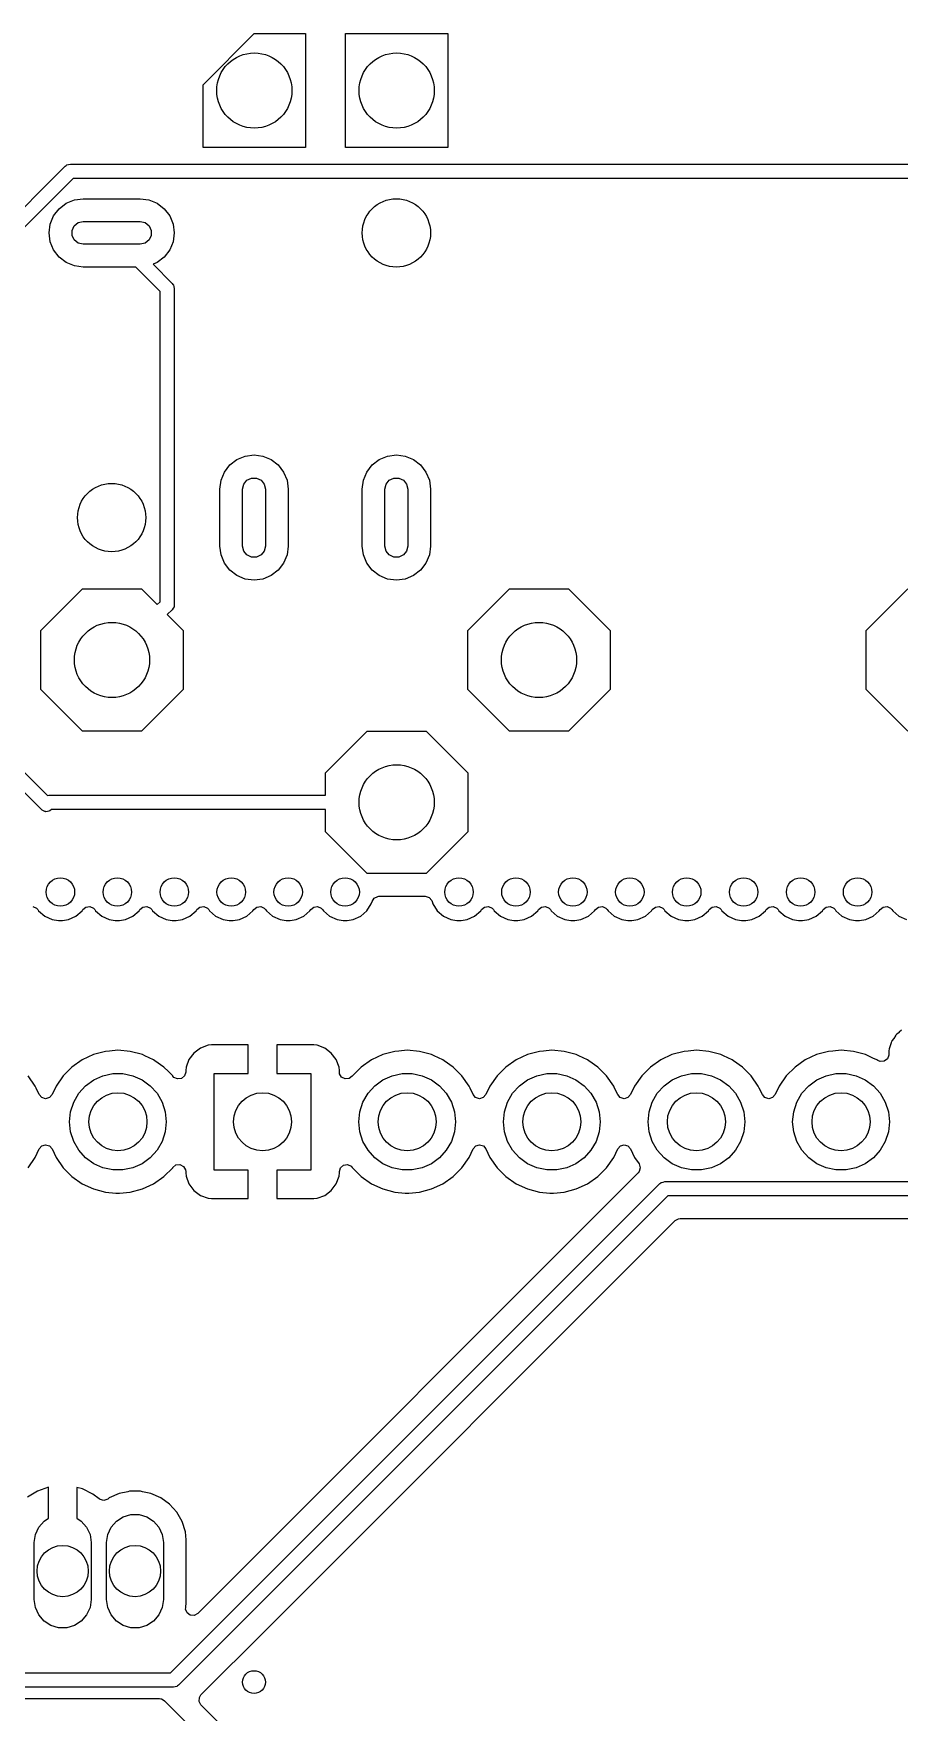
# Model space of a CAD drawing. Extents: x 0.79 to 7.48, y -4.92 to -0.79.
# Drawn here: x 3.647 to 4.245, y -1.988 to -0.827 of the extents above; entities that cross this region are included whole.
import ezdxf

# ---------------------------------------------------------------- set-up
doc = ezdxf.new("R2010")
doc.units = 0
doc.header["$MEASUREMENT"] = 0
doc.layers.add('BLACK', color=7, linetype='CONTINUOUS')

msp = doc.modelspace()

# ---------------------------------------------------------------- linework, layer by layer
at = {"layer": 'BLACK', "linetype": 'CONTINUOUS'}
for p, q in [((3.764, -0.862205), (3.79943, -0.826772)), ((3.79943, -0.826772), (3.83486, -0.826772)), ((3.83486, -0.826772), (3.83486, -0.905512)), ((3.86242, -0.905512), (3.86242, -0.826772)), ((3.86242, -0.826772), (3.93329, -0.826772)), ((3.93329, -0.826772), (3.93329, -0.905512)), ((3.764, -0.905512), (3.764, -0.862205)), ((3.83486, -0.905512), (3.764, -0.905512)), ((3.93329, -0.905512), (3.86242, -0.905512)), ((3.54725, -1.03996), (3.66875, -0.918457)), ((3.67427, -0.926858), (3.55277, -1.04836)), ((3.66875, -0.918457), (3.66945, -0.917931)), ((3.66945, -0.917931), (3.66957, -0.917797)), ((3.66957, -0.917797), (3.66967, -0.917767)), ((3.66967, -0.917767), (3.66987, -0.917618)), ((3.66987, -0.917618), (3.67106, -0.917359)), ((3.67106, -0.917359), (3.67223, -0.917016)), ((3.67223, -0.917016), (4.5243, -0.917016)), ((4.52226, -0.926858), (3.67427, -0.926858)), ((3.66065, -0.952756), (3.6644, -0.947864)), ((3.6644, -0.947864), (3.66929, -0.94411)), ((3.66929, -0.94411), (3.67499, -0.94175)), ((3.67499, -0.94175), (3.6811, -0.940945)), ((3.6811, -0.940945), (3.72047, -0.940945)), ((3.72047, -0.940945), (3.72659, -0.94175)), ((3.72659, -0.94175), (3.73228, -0.94411)), ((3.73228, -0.94411), (3.73718, -0.947864)), ((3.73718, -0.947864), (3.74093, -0.952756)), ((3.65748, -0.964567), (3.65829, -0.958453)), ((3.65829, -0.958453), (3.66065, -0.952756)), ((3.67343, -0.962815), (3.67495, -0.959658)), ((3.67343, -0.966319), (3.67343, -0.962815)), ((3.67495, -0.959658), (3.67769, -0.957473)), ((3.67769, -0.957473), (3.6811, -0.956693)), ((3.6811, -0.956693), (3.72047, -0.956693)), ((3.72047, -0.956693), (3.72389, -0.957473)), ((3.72389, -0.957473), (3.72663, -0.959658)), ((3.72663, -0.959658), (3.72815, -0.962815)), ((3.72815, -0.962815), (3.72815, -0.966319)), ((3.74093, -0.952756), (3.74329, -0.958453)), ((3.74329, -0.958453), (3.74409, -0.964567)), ((3.65829, -0.970681), (3.65748, -0.964567)), ((3.66065, -0.976378), (3.65829, -0.970681)), ((3.67495, -0.969476), (3.67343, -0.966319)), ((3.67769, -0.971661), (3.67495, -0.969476)), ((3.6811, -0.972441), (3.67769, -0.971661)), ((3.72047, -0.972441), (3.6811, -0.972441)), ((3.72389, -0.971661), (3.72047, -0.972441)), ((3.72663, -0.969476), (3.72389, -0.971661)), ((3.72815, -0.966319), (3.72663, -0.969476)), ((3.74329, -0.970681), (3.74093, -0.976378)), ((3.74409, -0.964567), (3.74329, -0.970681)), ((3.6644, -0.98127), (3.66065, -0.976378)), ((3.66929, -0.985024), (3.6644, -0.98127)), ((3.67499, -0.987384), (3.66929, -0.985024)), ((3.73228, -0.985024), (3.7294, -0.986219)), ((3.7294, -0.986219), (3.74265, -0.999473)), ((3.73718, -0.98127), (3.73228, -0.985024)), ((3.74093, -0.976378), (3.73718, -0.98127)), ((3.6811, -0.988189), (3.67499, -0.987384)), ((3.71745, -0.988189), (3.6811, -0.988189)), ((3.73425, -1.00499), (3.71745, -0.988189)), ((3.73425, -1.21963), (3.73425, -1.00499)), ((3.74265, -0.999473), (3.74318, -1.00018)), ((3.74318, -1.00018), (3.74331, -1.00029)), ((3.74331, -1.00029), (3.74334, -1.0004)), ((3.74334, -1.0004), (3.74349, -1.00059)), ((3.74349, -1.00059), (3.74375, -1.00178)), ((3.74375, -1.00178), (3.74409, -1.00295)), ((3.74409, -1.00295), (3.74409, -1.22167)), ((3.77876, -1.12992), (3.78251, -1.12503)), ((3.78251, -1.12503), (3.7874, -1.12128)), ((3.7874, -1.12128), (3.7931, -1.11892)), ((3.7931, -1.11892), (3.79921, -1.11811)), ((3.79921, -1.11811), (3.80533, -1.11892)), ((3.80533, -1.11892), (3.81102, -1.12128)), ((3.81102, -1.12128), (3.81592, -1.12503)), ((3.81592, -1.12503), (3.81967, -1.12992)), ((3.87718, -1.12992), (3.88093, -1.12503)), ((3.88093, -1.12503), (3.88583, -1.12128)), ((3.88583, -1.12128), (3.89152, -1.11892)), ((3.89152, -1.11892), (3.89764, -1.11811)), ((3.89764, -1.11811), (3.90375, -1.11892)), ((3.90375, -1.11892), (3.90945, -1.12128)), ((3.90945, -1.12128), (3.91434, -1.12503)), ((3.91434, -1.12503), (3.9181, -1.12992)), ((3.77559, -1.14173), (3.7764, -1.13562)), ((3.7764, -1.13562), (3.77876, -1.12992)), ((3.79212, -1.13832), (3.7943, -1.13558)), ((3.7943, -1.13558), (3.79746, -1.13406)), ((3.79746, -1.13406), (3.80096, -1.13406)), ((3.80096, -1.13406), (3.80412, -1.13558)), ((3.80412, -1.13558), (3.80631, -1.13832)), ((3.81967, -1.12992), (3.82203, -1.13562)), ((3.82203, -1.13562), (3.82283, -1.14173)), ((3.87402, -1.14173), (3.87482, -1.13562)), ((3.87482, -1.13562), (3.87718, -1.12992)), ((3.89054, -1.13832), (3.89273, -1.13558)), ((3.89273, -1.13558), (3.89589, -1.13406)), ((3.89589, -1.13406), (3.89939, -1.13406)), ((3.89939, -1.13406), (3.90255, -1.13558)), ((3.90255, -1.13558), (3.90473, -1.13832)), ((3.9181, -1.12992), (3.92045, -1.13562)), ((3.92045, -1.13562), (3.92126, -1.14173)), ((3.77559, -1.1811), (3.77559, -1.14173)), ((3.79134, -1.14173), (3.79212, -1.13832)), ((3.79134, -1.1811), (3.79134, -1.14173)), ((3.80631, -1.13832), (3.80709, -1.14173)), ((3.80709, -1.14173), (3.80709, -1.1811)), ((3.82283, -1.14173), (3.82283, -1.1811)), ((3.87402, -1.1811), (3.87402, -1.14173)), ((3.88976, -1.14173), (3.89054, -1.13832)), ((3.88976, -1.1811), (3.88976, -1.14173)), ((3.90473, -1.13832), (3.90551, -1.14173)), ((3.90551, -1.14173), (3.90551, -1.1811)), ((3.92126, -1.14173), (3.92126, -1.1811)), ((3.7764, -1.18722), (3.77559, -1.1811)), ((3.79212, -1.18452), (3.79134, -1.1811)), ((3.80709, -1.1811), (3.80631, -1.18452)), ((3.82283, -1.1811), (3.82203, -1.18722)), ((3.87482, -1.18722), (3.87402, -1.1811)), ((3.89054, -1.18452), (3.88976, -1.1811)), ((3.90551, -1.1811), (3.90473, -1.18452)), ((3.92126, -1.1811), (3.92045, -1.18722)), ((3.77876, -1.19291), (3.7764, -1.18722)), ((3.78251, -1.19781), (3.77876, -1.19291)), ((3.7943, -1.18726), (3.79212, -1.18452)), ((3.79746, -1.18878), (3.7943, -1.18726)), ((3.80096, -1.18878), (3.79746, -1.18878)), ((3.80412, -1.18726), (3.80096, -1.18878)), ((3.80631, -1.18452), (3.80412, -1.18726)), ((3.81967, -1.19291), (3.81592, -1.19781)), ((3.82203, -1.18722), (3.81967, -1.19291)), ((3.87718, -1.19291), (3.87482, -1.18722)), ((3.88093, -1.19781), (3.87718, -1.19291)), ((3.89273, -1.18726), (3.89054, -1.18452)), ((3.89589, -1.18878), (3.89273, -1.18726)), ((3.89939, -1.18878), (3.89589, -1.18878)), ((3.90255, -1.18726), (3.89939, -1.18878)), ((3.90473, -1.18452), (3.90255, -1.18726)), ((3.9181, -1.19291), (3.91434, -1.19781)), ((3.92045, -1.18722), (3.9181, -1.19291)), ((3.7874, -1.20156), (3.78251, -1.19781)), ((3.7931, -1.20392), (3.7874, -1.20156)), ((3.79921, -1.20472), (3.7931, -1.20392)), ((3.80533, -1.20392), (3.79921, -1.20472)), ((3.81102, -1.20156), (3.80533, -1.20392)), ((3.81592, -1.19781), (3.81102, -1.20156)), ((3.88583, -1.20156), (3.88093, -1.19781)), ((3.89152, -1.20392), (3.88583, -1.20156)), ((3.89764, -1.20472), (3.89152, -1.20392)), ((3.90375, -1.20392), (3.89764, -1.20472)), ((3.90945, -1.20156), (3.90375, -1.20392)), ((3.91434, -1.19781), (3.90945, -1.20156)), ((3.65179, -1.23946), (3.68062, -1.21063)), ((3.68062, -1.21063), (3.72139, -1.21063)), ((3.72139, -1.21063), (3.73232, -1.22156)), ((3.94707, -1.23946), (3.97589, -1.21063)), ((3.97589, -1.21063), (4.01666, -1.21063)), ((4.01666, -1.21063), (4.04549, -1.23946)), ((4.22244, -1.23946), (4.25127, -1.21063)), ((3.73232, -1.22156), (3.73425, -1.21963)), ((3.74265, -1.22515), (3.73928, -1.22852)), ((3.73928, -1.22852), (3.75022, -1.23946)), ((3.74324, -1.22408), (3.74265, -1.22515)), ((3.7439, -1.22306), (3.74324, -1.22408)), ((3.74393, -1.22281), (3.7439, -1.22306)), ((3.74398, -1.22272), (3.74393, -1.22281)), ((3.74409, -1.22167), (3.74397, -1.22254)), ((3.74397, -1.22254), (3.74398, -1.22272)), ((3.65179, -1.28023), (3.65179, -1.23946)), ((3.75022, -1.23946), (3.75022, -1.28023)), ((3.94707, -1.28023), (3.94707, -1.23946)), ((4.04549, -1.23946), (4.04549, -1.28023)), ((4.22244, -1.28023), (4.22244, -1.23946)), ((3.68062, -1.30906), (3.65179, -1.28023)), ((3.75022, -1.28023), (3.72139, -1.30906)), ((3.97589, -1.30906), (3.94707, -1.28023)), ((4.04549, -1.28023), (4.01666, -1.30906)), ((4.25127, -1.30906), (4.22244, -1.28023)), ((3.65223, -1.36332), (3.59888, -1.30998)), ((3.60728, -1.30446), (3.65642, -1.3536)), ((3.72139, -1.30906), (3.68062, -1.30906)), ((3.84864, -1.33788), (3.87747, -1.30906)), ((3.87747, -1.30906), (3.91824, -1.30906)), ((3.91824, -1.30906), (3.94707, -1.33788)), ((4.01666, -1.30906), (3.97589, -1.30906)), ((3.84864, -1.35335), (3.84864, -1.33788)), ((3.94707, -1.33788), (3.94707, -1.37865)), ((3.65642, -1.3536), (3.65728, -1.35335)), ((3.65728, -1.35335), (3.84864, -1.35335)), ((3.65254, -1.36349), (3.65223, -1.36332)), ((3.65276, -1.36378), (3.65254, -1.36349)), ((3.65374, -1.36415), (3.65276, -1.36378)), ((3.65466, -1.36465), (3.65374, -1.36415)), ((3.65502, -1.36463), (3.65466, -1.36465)), ((3.65536, -1.36475), (3.65502, -1.36463)), ((3.65638, -1.36453), (3.65536, -1.36475)), ((3.65743, -1.36445), (3.65638, -1.36453)), ((3.65772, -1.36424), (3.65743, -1.36445)), ((3.65807, -1.36416), (3.65772, -1.36424)), ((3.65919, -1.36332), (3.65807, -1.36416)), ((3.65932, -1.36319), (3.65919, -1.36332)), ((3.84864, -1.36319), (3.65932, -1.36319)), ((3.84864, -1.37865), (3.84864, -1.36319)), ((3.87747, -1.40748), (3.84864, -1.37865)), ((3.94707, -1.37865), (3.91824, -1.40748)), ((3.91824, -1.40748), (3.87747, -1.40748)), ((3.8805, -1.4279), (3.88084, -1.42675)), ((3.88084, -1.42675), (3.88233, -1.42444)), ((3.88233, -1.42444), (3.88483, -1.4233)), ((3.88483, -1.4233), (3.88552, -1.42325)), ((3.88552, -1.42325), (3.91763, -1.42325)), ((3.91763, -1.42325), (3.92027, -1.42402)), ((3.92027, -1.42402), (3.92207, -1.4261)), ((3.92207, -1.4261), (3.92231, -1.42675)), ((3.92231, -1.42675), (3.92284, -1.42855)), ((3.64636, -1.43029), (3.64887, -1.43143)), ((3.64887, -1.43143), (3.64978, -1.43248)), ((3.64978, -1.43248), (3.65031, -1.43331)), ((3.65031, -1.43331), (3.65459, -1.43702)), ((3.65459, -1.43702), (3.65975, -1.43938)), ((3.67096, -1.43938), (3.67612, -1.43702)), ((3.67612, -1.43702), (3.6804, -1.43331)), ((3.6804, -1.43331), (3.68093, -1.43248)), ((3.68093, -1.43248), (3.68301, -1.43068)), ((3.68301, -1.43068), (3.68573, -1.43029)), ((3.68573, -1.43029), (3.68824, -1.43143)), ((3.68824, -1.43143), (3.68915, -1.43248)), ((3.68915, -1.43248), (3.68968, -1.43331)), ((3.68968, -1.43331), (3.69396, -1.43702)), ((3.69396, -1.43702), (3.69912, -1.43938)), ((3.71033, -1.43938), (3.71549, -1.43702)), ((3.71549, -1.43702), (3.71977, -1.43331)), ((3.71977, -1.43331), (3.7203, -1.43248)), ((3.7203, -1.43248), (3.72238, -1.43068)), ((3.72238, -1.43068), (3.7251, -1.43029)), ((3.7251, -1.43029), (3.72761, -1.43143)), ((3.72761, -1.43143), (3.72852, -1.43248)), ((3.72852, -1.43248), (3.72905, -1.43331)), ((3.72905, -1.43331), (3.73333, -1.43702)), ((3.73333, -1.43702), (3.73849, -1.43938)), ((3.7497, -1.43938), (3.75486, -1.43702)), ((3.75486, -1.43702), (3.75914, -1.43331)), ((3.75914, -1.43331), (3.75967, -1.43248)), ((3.75967, -1.43248), (3.76175, -1.43068)), ((3.76175, -1.43068), (3.76447, -1.43029)), ((3.76447, -1.43029), (3.76698, -1.43143)), ((3.76698, -1.43143), (3.76789, -1.43248)), ((3.76789, -1.43248), (3.76842, -1.43331)), ((3.76842, -1.43331), (3.7727, -1.43702)), ((3.7727, -1.43702), (3.77786, -1.43938)), ((3.78907, -1.43938), (3.79423, -1.43702)), ((3.79423, -1.43702), (3.79851, -1.43331)), ((3.79851, -1.43331), (3.79904, -1.43248)), ((3.79904, -1.43248), (3.80112, -1.43068)), ((3.80112, -1.43068), (3.80384, -1.43029)), ((3.80384, -1.43029), (3.80635, -1.43143)), ((3.80635, -1.43143), (3.80726, -1.43248)), ((3.80726, -1.43248), (3.80779, -1.43331)), ((3.80779, -1.43331), (3.81207, -1.43702)), ((3.81207, -1.43702), (3.81723, -1.43938)), ((3.82844, -1.43938), (3.8336, -1.43702)), ((3.8336, -1.43702), (3.83788, -1.43331)), ((3.83788, -1.43331), (3.83841, -1.43248)), ((3.83841, -1.43248), (3.84049, -1.43068)), ((3.84049, -1.43068), (3.84321, -1.43029)), ((3.84321, -1.43029), (3.84572, -1.43143)), ((3.84572, -1.43143), (3.84663, -1.43248)), ((3.84663, -1.43248), (3.84716, -1.43331)), ((3.84716, -1.43331), (3.85144, -1.43702)), ((3.85144, -1.43702), (3.8566, -1.43938)), ((3.86781, -1.43938), (3.87297, -1.43702)), ((3.87297, -1.43702), (3.87725, -1.43331)), ((3.87725, -1.43331), (3.88031, -1.42855)), ((3.88031, -1.42855), (3.8805, -1.4279)), ((3.92284, -1.42855), (3.92284, -1.42855)), ((3.92284, -1.42855), (3.9259, -1.43331)), ((3.9259, -1.43331), (3.93018, -1.43702)), ((3.93018, -1.43702), (3.93534, -1.43938)), ((3.94655, -1.43938), (3.95171, -1.43702)), ((3.95171, -1.43702), (3.95599, -1.43331)), ((3.95599, -1.43331), (3.95652, -1.43248)), ((3.95652, -1.43248), (3.9586, -1.43068)), ((3.9586, -1.43068), (3.96132, -1.43029)), ((3.96132, -1.43029), (3.96383, -1.43143)), ((3.96383, -1.43143), (3.96474, -1.43248)), ((3.96474, -1.43248), (3.96527, -1.43331)), ((3.96527, -1.43331), (3.96955, -1.43702)), ((3.96955, -1.43702), (3.97471, -1.43938)), ((3.98592, -1.43938), (3.99108, -1.43702)), ((3.99108, -1.43702), (3.99536, -1.43331)), ((3.99536, -1.43331), (3.99589, -1.43248)), ((3.99589, -1.43248), (3.99797, -1.43068)), ((3.99797, -1.43068), (4.00069, -1.43029)), ((4.00069, -1.43029), (4.0032, -1.43143)), ((4.0032, -1.43143), (4.00411, -1.43248)), ((4.00411, -1.43248), (4.00464, -1.43331)), ((4.00464, -1.43331), (4.00892, -1.43702)), ((4.00892, -1.43702), (4.01408, -1.43938)), ((4.02529, -1.43938), (4.03045, -1.43702)), ((4.03045, -1.43702), (4.03473, -1.43331)), ((4.03473, -1.43331), (4.03526, -1.43248)), ((4.03526, -1.43248), (4.03734, -1.43068)), ((4.03734, -1.43068), (4.04006, -1.43029)), ((4.04006, -1.43029), (4.04257, -1.43143)), ((4.04257, -1.43143), (4.04348, -1.43248)), ((4.04348, -1.43248), (4.04401, -1.43331)), ((4.04401, -1.43331), (4.04829, -1.43702)), ((4.04829, -1.43702), (4.05345, -1.43938)), ((4.06466, -1.43938), (4.06982, -1.43702)), ((4.06982, -1.43702), (4.0741, -1.43331)), ((4.0741, -1.43331), (4.07463, -1.43248)), ((4.07463, -1.43248), (4.07671, -1.43068)), ((4.07671, -1.43068), (4.07943, -1.43029)), ((4.07943, -1.43029), (4.08194, -1.43143)), ((4.08194, -1.43143), (4.08285, -1.43248)), ((4.08285, -1.43248), (4.08338, -1.43331)), ((4.08338, -1.43331), (4.08338, -1.43331)), ((4.08338, -1.43331), (4.08338, -1.43331)), ((4.08338, -1.43331), (4.08766, -1.43702)), ((4.08766, -1.43702), (4.09282, -1.43938)), ((4.10403, -1.43938), (4.10919, -1.43702)), ((4.10919, -1.43702), (4.11347, -1.43331)), ((4.11347, -1.43331), (4.114, -1.43248)), ((4.114, -1.43248), (4.11608, -1.43068)), ((4.11608, -1.43068), (4.1188, -1.43029)), ((4.1188, -1.43029), (4.12131, -1.43143)), ((4.12131, -1.43143), (4.12222, -1.43248)), ((4.12222, -1.43248), (4.12275, -1.43331)), ((4.12275, -1.43331), (4.12703, -1.43702)), ((4.12703, -1.43702), (4.13219, -1.43938)), ((4.1434, -1.43938), (4.14856, -1.43702)), ((4.14856, -1.43702), (4.15284, -1.43331)), ((4.15284, -1.43331), (4.15337, -1.43248)), ((4.15337, -1.43248), (4.15545, -1.43068)), ((4.15545, -1.43068), (4.15818, -1.43029)), ((4.15818, -1.43029), (4.16068, -1.43143)), ((4.16068, -1.43143), (4.16159, -1.43248)), ((4.16159, -1.43248), (4.16212, -1.43331)), ((4.16212, -1.43331), (4.1664, -1.43702)), ((4.1664, -1.43702), (4.17156, -1.43938)), ((4.18277, -1.43938), (4.18793, -1.43702)), ((4.18793, -1.43702), (4.19221, -1.43331)), ((4.19221, -1.43331), (4.19274, -1.43248)), ((4.19274, -1.43248), (4.19482, -1.43068)), ((4.19482, -1.43068), (4.19755, -1.43029)), ((4.19755, -1.43029), (4.20005, -1.43143)), ((4.20005, -1.43143), (4.20096, -1.43248)), ((4.20096, -1.43248), (4.20149, -1.43331)), ((4.20149, -1.43331), (4.20577, -1.43702)), ((4.20577, -1.43702), (4.21093, -1.43938)), ((4.22214, -1.43938), (4.2273, -1.43702)), ((4.2273, -1.43702), (4.23158, -1.43331)), ((4.23158, -1.43331), (4.23211, -1.43248)), ((4.23211, -1.43248), (4.23419, -1.43068)), ((4.23419, -1.43068), (4.23692, -1.43029)), ((4.23692, -1.43029), (4.23942, -1.43143)), ((4.23942, -1.43143), (4.24033, -1.43248)), ((4.24033, -1.43248), (4.24086, -1.43331)), ((4.24086, -1.43331), (4.24514, -1.43702)), ((4.24514, -1.43702), (4.2503, -1.43938)), ((3.65975, -1.43938), (3.66394, -1.43998)), ((3.66394, -1.43998), (3.66395, -1.43998)), ((3.66395, -1.43998), (3.66676, -1.43998)), ((3.66676, -1.43998), (3.67096, -1.43938)), ((3.66676, -1.43998), (3.66676, -1.43998)), ((3.69912, -1.43938), (3.70331, -1.43998)), ((3.70331, -1.43998), (3.70332, -1.43998)), ((3.70332, -1.43998), (3.70613, -1.43998)), ((3.70613, -1.43998), (3.71033, -1.43938)), ((3.70613, -1.43998), (3.70613, -1.43998)), ((3.73849, -1.43938), (3.74269, -1.43998)), ((3.74269, -1.43998), (3.74269, -1.43998)), ((3.74269, -1.43998), (3.7455, -1.43998)), ((3.7455, -1.43998), (3.7497, -1.43938)), ((3.7455, -1.43998), (3.7455, -1.43998)), ((3.77786, -1.43938), (3.78206, -1.43998)), ((3.78206, -1.43998), (3.78206, -1.43998)), ((3.78206, -1.43998), (3.78487, -1.43998)), ((3.78487, -1.43998), (3.78907, -1.43938)), ((3.78487, -1.43998), (3.78487, -1.43998)), ((3.81723, -1.43938), (3.82143, -1.43998)), ((3.82143, -1.43998), (3.82143, -1.43998)), ((3.82143, -1.43998), (3.82424, -1.43998)), ((3.82424, -1.43998), (3.82844, -1.43938)), ((3.82424, -1.43998), (3.82424, -1.43998)), ((3.8566, -1.43938), (3.8608, -1.43998)), ((3.8608, -1.43998), (3.8608, -1.43998)), ((3.8608, -1.43998), (3.86361, -1.43998)), ((3.86361, -1.43998), (3.86781, -1.43938)), ((3.86361, -1.43998), (3.86361, -1.43998)), ((3.93534, -1.43938), (3.93954, -1.43998)), ((3.93954, -1.43998), (3.93954, -1.43998)), ((3.93954, -1.43998), (3.94235, -1.43998)), ((3.94235, -1.43998), (3.94655, -1.43938)), ((3.94235, -1.43998), (3.94235, -1.43998)), ((3.97471, -1.43938), (3.97891, -1.43998)), ((3.97891, -1.43998), (3.97891, -1.43998)), ((3.97891, -1.43998), (3.98172, -1.43998)), ((3.98172, -1.43998), (3.98592, -1.43938)), ((3.98172, -1.43998), (3.98172, -1.43998)), ((4.01408, -1.43938), (4.01828, -1.43998)), ((4.01828, -1.43998), (4.01828, -1.43998)), ((4.01828, -1.43998), (4.02109, -1.43998)), ((4.02109, -1.43998), (4.02529, -1.43938)), ((4.02109, -1.43998), (4.02109, -1.43998)), ((4.05345, -1.43938), (4.05765, -1.43998)), ((4.05765, -1.43998), (4.05765, -1.43998)), ((4.05765, -1.43998), (4.06046, -1.43998)), ((4.06046, -1.43998), (4.06466, -1.43938)), ((4.06046, -1.43998), (4.06046, -1.43998)), ((4.09282, -1.43938), (4.09702, -1.43998)), ((4.09702, -1.43998), (4.09702, -1.43998)), ((4.09702, -1.43998), (4.09983, -1.43998)), ((4.09983, -1.43998), (4.10403, -1.43938)), ((4.09983, -1.43998), (4.09983, -1.43998)), ((4.13219, -1.43938), (4.13639, -1.43998)), ((4.13639, -1.43998), (4.13639, -1.43998)), ((4.13639, -1.43998), (4.1392, -1.43998)), ((4.1392, -1.43998), (4.1434, -1.43938)), ((4.1392, -1.43998), (4.1392, -1.43998)), ((4.17156, -1.43938), (4.17576, -1.43998)), ((4.17576, -1.43998), (4.17576, -1.43998)), ((4.17576, -1.43998), (4.17857, -1.43998)), ((4.17857, -1.43998), (4.18277, -1.43938)), ((4.17857, -1.43998), (4.17857, -1.43998)), ((4.21093, -1.43938), (4.21513, -1.43998)), ((4.21513, -1.43998), (4.21513, -1.43998)), ((4.21513, -1.43998), (4.21794, -1.43998)), ((4.21794, -1.43998), (4.22214, -1.43938)), ((4.21794, -1.43998), (4.21794, -1.43998)), ((4.24266, -1.51969), (4.24159, -1.52145)), ((4.24282, -1.51955), (4.24266, -1.51969)), ((4.24347, -1.5188), (4.24282, -1.51955)), ((4.2436, -1.51862), (4.24347, -1.5188)), ((4.24519, -1.51732), (4.2436, -1.51862)), ((4.2436, -1.51862), (4.2436, -1.51862)), ((4.24531, -1.51721), (4.24519, -1.51732)), ((4.24682, -1.51581), (4.24531, -1.51721)), ((3.69654, -1.53046), (3.68822, -1.53269)), ((3.6994, -1.53021), (3.69654, -1.53046)), ((3.69654, -1.53046), (3.69654, -1.53046)), ((3.70512, -1.52971), (3.6994, -1.53021)), ((3.7137, -1.53046), (3.70512, -1.52971)), ((3.70512, -1.52971), (3.70512, -1.52971)), ((3.72202, -1.53269), (3.7137, -1.53046)), ((3.75759, -1.53161), (3.7542, -1.53614)), ((3.76212, -1.52821), (3.75759, -1.53161)), ((3.75759, -1.53161), (3.75759, -1.53161)), ((3.76743, -1.52624), (3.76212, -1.52821)), ((3.76212, -1.52821), (3.76212, -1.52821)), ((3.76977, -1.52598), (3.76743, -1.52624)), ((3.76743, -1.52624), (3.76743, -1.52624)), ((3.79528, -1.52598), (3.76977, -1.52598)), ((3.79528, -1.54567), (3.79528, -1.52598)), ((3.84047, -1.52598), (3.81496, -1.52598)), ((3.81496, -1.52598), (3.81496, -1.54567)), ((3.84281, -1.52624), (3.84047, -1.52598)), ((3.84811, -1.52821), (3.84281, -1.52624)), ((3.84281, -1.52624), (3.84281, -1.52624)), ((3.85265, -1.53161), (3.84811, -1.52821)), ((3.84811, -1.52821), (3.84811, -1.52821)), ((3.85604, -1.53614), (3.85265, -1.53161)), ((3.85265, -1.53161), (3.85265, -1.53161)), ((3.89654, -1.53046), (3.88822, -1.53269)), ((3.8994, -1.53021), (3.89654, -1.53046)), ((3.89654, -1.53046), (3.89654, -1.53046)), ((3.90512, -1.52971), (3.8994, -1.53021)), ((3.9137, -1.53046), (3.90512, -1.52971)), ((3.90512, -1.52971), (3.90512, -1.52971)), ((3.92202, -1.53269), (3.9137, -1.53046)), ((3.99654, -1.53046), (3.98822, -1.53269)), ((3.9994, -1.53021), (3.99654, -1.53046)), ((3.99654, -1.53046), (3.99654, -1.53046)), ((4.00512, -1.52971), (3.9994, -1.53021)), ((4.0137, -1.53046), (4.00512, -1.52971)), ((4.00512, -1.52971), (4.00512, -1.52971)), ((4.02202, -1.53269), (4.0137, -1.53046)), ((4.09654, -1.53046), (4.08822, -1.53269)), ((4.0994, -1.53021), (4.09654, -1.53046)), ((4.09654, -1.53046), (4.09654, -1.53046)), ((4.10512, -1.52971), (4.0994, -1.53021)), ((4.1137, -1.53046), (4.10512, -1.52971)), ((4.10512, -1.52971), (4.10512, -1.52971)), ((4.12202, -1.53269), (4.1137, -1.53046)), ((4.19654, -1.53046), (4.18822, -1.53269)), ((4.1994, -1.53021), (4.19654, -1.53046)), ((4.19654, -1.53046), (4.19654, -1.53046)), ((4.20512, -1.52971), (4.1994, -1.53021)), ((4.2137, -1.53046), (4.20512, -1.52971)), ((4.20512, -1.52971), (4.20512, -1.52971)), ((4.22202, -1.53269), (4.2137, -1.53046)), ((4.23817, -1.53208), (4.23816, -1.53225)), ((4.23823, -1.52982), (4.23817, -1.53003)), ((4.23817, -1.53003), (4.23817, -1.53208)), ((4.2384, -1.52884), (4.23823, -1.52982)), ((4.23841, -1.52863), (4.2384, -1.52884)), ((4.2391, -1.52669), (4.23841, -1.52863)), ((4.23915, -1.52653), (4.2391, -1.52669)), ((4.2397, -1.52455), (4.23915, -1.52653)), ((4.23982, -1.52437), (4.2397, -1.52455)), ((4.2397, -1.52455), (4.2397, -1.52455)), ((4.24024, -1.52347), (4.23982, -1.52437)), ((4.24032, -1.52327), (4.24024, -1.52347)), ((4.2415, -1.52159), (4.24032, -1.52327)), ((4.24032, -1.52327), (4.24032, -1.52327)), ((4.24159, -1.52145), (4.2415, -1.52159)), ((3.67335, -1.54128), (3.66726, -1.54737)), ((3.68041, -1.53633), (3.67335, -1.54128)), ((3.68822, -1.53269), (3.68041, -1.53633)), ((3.68041, -1.53633), (3.68041, -1.53633)), ((3.68822, -1.53269), (3.68822, -1.53269)), ((3.7238, -1.53352), (3.72202, -1.53269)), ((3.72202, -1.53269), (3.72202, -1.53269)), ((3.72202, -1.53269), (3.72202, -1.53269)), ((3.72983, -1.53633), (3.7238, -1.53352)), ((3.73072, -1.53696), (3.72983, -1.53633)), ((3.73688, -1.54128), (3.73072, -1.53696)), ((3.74001, -1.54441), (3.73688, -1.54128)), ((3.75222, -1.54144), (3.75197, -1.54379)), ((3.7542, -1.53614), (3.75222, -1.54144)), ((3.75222, -1.54144), (3.75222, -1.54144)), ((3.7542, -1.53614), (3.7542, -1.53614)), ((3.85802, -1.54144), (3.85604, -1.53614)), ((3.85604, -1.53614), (3.85604, -1.53614)), ((3.85827, -1.54379), (3.85802, -1.54144)), ((3.85802, -1.54144), (3.85802, -1.54144)), ((3.87335, -1.54128), (3.86726, -1.54737)), ((3.88041, -1.53633), (3.87335, -1.54128)), ((3.88822, -1.53269), (3.88041, -1.53633)), ((3.88041, -1.53633), (3.88041, -1.53633)), ((3.88822, -1.53269), (3.88822, -1.53269)), ((3.9238, -1.53352), (3.92202, -1.53269)), ((3.92202, -1.53269), (3.92202, -1.53269)), ((3.92202, -1.53269), (3.92202, -1.53269)), ((3.92983, -1.53633), (3.9238, -1.53352)), ((3.93072, -1.53696), (3.92983, -1.53633)), ((3.93688, -1.54128), (3.93072, -1.53696)), ((3.94001, -1.54441), (3.93688, -1.54128)), ((3.97335, -1.54128), (3.96726, -1.54737)), ((3.98041, -1.53633), (3.97335, -1.54128)), ((3.98822, -1.53269), (3.98041, -1.53633)), ((3.98041, -1.53633), (3.98041, -1.53633)), ((3.98822, -1.53269), (3.98822, -1.53269)), ((4.0238, -1.53352), (4.02202, -1.53269)), ((4.02202, -1.53269), (4.02202, -1.53269)), ((4.02202, -1.53269), (4.02202, -1.53269)), ((4.02983, -1.53633), (4.0238, -1.53352)), ((4.03072, -1.53696), (4.02983, -1.53633)), ((4.03688, -1.54128), (4.03072, -1.53696)), ((4.04001, -1.54441), (4.03688, -1.54128)), ((4.07335, -1.54128), (4.06726, -1.54737)), ((4.08041, -1.53633), (4.07335, -1.54128)), ((4.08822, -1.53269), (4.08041, -1.53633)), ((4.08041, -1.53633), (4.08041, -1.53633)), ((4.08822, -1.53269), (4.08822, -1.53269)), ((4.1238, -1.53352), (4.12202, -1.53269)), ((4.12202, -1.53269), (4.12202, -1.53269)), ((4.12202, -1.53269), (4.12202, -1.53269)), ((4.12983, -1.53633), (4.1238, -1.53352)), ((4.13072, -1.53696), (4.12983, -1.53633)), ((4.13688, -1.54128), (4.13072, -1.53696)), ((4.14001, -1.54441), (4.13688, -1.54128)), ((4.17335, -1.54128), (4.16726, -1.54737)), ((4.18041, -1.53633), (4.17335, -1.54128)), ((4.18822, -1.53269), (4.18041, -1.53633)), ((4.18041, -1.53633), (4.18041, -1.53633)), ((4.18822, -1.53269), (4.18822, -1.53269)), ((4.22707, -1.53505), (4.22202, -1.53269)), ((4.22202, -1.53269), (4.22202, -1.53269)), ((4.22202, -1.53269), (4.22202, -1.53269)), ((4.22983, -1.53633), (4.22707, -1.53505)), ((4.23044, -1.53676), (4.22983, -1.53633)), ((4.22983, -1.53633), (4.22983, -1.53633)), ((4.23221, -1.53753), (4.23044, -1.53676)), ((4.23496, -1.53733), (4.23221, -1.53753)), ((4.23715, -1.53567), (4.23496, -1.53733)), ((4.23811, -1.53309), (4.23715, -1.53567)), ((4.23816, -1.53225), (4.23811, -1.53309)), ((3.64792, -1.55442), (3.64298, -1.54737)), ((3.64858, -1.55584), (3.64792, -1.55442)), ((3.64792, -1.55442), (3.64792, -1.55442)), ((3.64792, -1.55442), (3.64792, -1.55442)), ((3.66232, -1.55442), (3.65954, -1.56038)), ((3.66726, -1.54737), (3.66232, -1.55442)), ((3.66232, -1.55442), (3.66232, -1.55442)), ((3.67804, -1.55946), (3.68273, -1.55426)), ((3.68273, -1.55426), (3.68839, -1.55015)), ((3.68839, -1.55015), (3.69478, -1.54731)), ((3.69478, -1.54731), (3.70162, -1.54585)), ((3.70162, -1.54585), (3.70862, -1.54585)), ((3.70862, -1.54585), (3.71546, -1.54731)), ((3.71546, -1.54731), (3.72185, -1.55015)), ((3.72185, -1.55015), (3.72751, -1.55426)), ((3.72751, -1.55426), (3.73219, -1.55946)), ((3.74298, -1.54737), (3.74001, -1.54441)), ((3.74309, -1.54753), (3.74298, -1.54737)), ((3.74389, -1.54842), (3.74309, -1.54753)), ((3.74639, -1.54956), (3.74389, -1.54842)), ((3.74911, -1.54917), (3.74639, -1.54956)), ((3.75119, -1.54737), (3.74911, -1.54917)), ((3.75197, -1.54473), (3.75119, -1.54737)), ((3.75197, -1.54379), (3.75197, -1.54473)), ((3.77165, -1.6126), (3.77165, -1.54567)), ((3.77165, -1.54567), (3.79528, -1.54567)), ((3.81496, -1.54567), (3.83858, -1.54567)), ((3.83858, -1.54567), (3.83858, -1.6126)), ((3.85827, -1.54473), (3.85827, -1.54379)), ((3.85827, -1.54379), (3.85827, -1.54379)), ((3.85841, -1.54591), (3.85827, -1.54473)), ((3.85981, -1.54829), (3.85841, -1.54591)), ((3.86226, -1.54953), (3.85981, -1.54829)), ((3.865, -1.54924), (3.86226, -1.54953)), ((3.86715, -1.54753), (3.865, -1.54924)), ((3.86726, -1.54737), (3.86715, -1.54753)), ((3.87804, -1.55946), (3.88273, -1.55426)), ((3.88273, -1.55426), (3.88839, -1.55015)), ((3.88839, -1.55015), (3.89478, -1.54731)), ((3.89478, -1.54731), (3.90162, -1.54585)), ((3.90162, -1.54585), (3.90862, -1.54585)), ((3.90862, -1.54585), (3.91546, -1.54731)), ((3.91546, -1.54731), (3.92185, -1.55015)), ((3.92185, -1.55015), (3.92751, -1.55426)), ((3.92751, -1.55426), (3.93219, -1.55946)), ((3.94298, -1.54737), (3.94001, -1.54441)), ((3.94792, -1.55442), (3.94298, -1.54737)), ((3.94858, -1.55584), (3.94792, -1.55442)), ((3.94792, -1.55442), (3.94792, -1.55442)), ((3.94792, -1.55442), (3.94792, -1.55442)), ((3.96232, -1.55442), (3.95954, -1.56038)), ((3.96726, -1.54737), (3.96232, -1.55442)), ((3.96232, -1.55442), (3.96232, -1.55442)), ((3.97804, -1.55946), (3.98273, -1.55426)), ((3.98273, -1.55426), (3.98839, -1.55015)), ((3.98839, -1.55015), (3.99478, -1.54731)), ((3.99478, -1.54731), (4.00162, -1.54585)), ((4.00162, -1.54585), (4.00862, -1.54585)), ((4.00862, -1.54585), (4.01546, -1.54731)), ((4.01546, -1.54731), (4.02185, -1.55015)), ((4.02185, -1.55015), (4.02751, -1.55426)), ((4.02751, -1.55426), (4.03219, -1.55946)), ((4.04298, -1.54737), (4.04001, -1.54441)), ((4.04792, -1.55442), (4.04298, -1.54737)), ((4.04858, -1.55584), (4.04792, -1.55442)), ((4.04792, -1.55442), (4.04792, -1.55442)), ((4.04792, -1.55442), (4.04792, -1.55442)), ((4.06232, -1.55442), (4.05954, -1.56038)), ((4.06726, -1.54737), (4.06232, -1.55442)), ((4.06232, -1.55442), (4.06232, -1.55442)), ((4.07804, -1.55946), (4.08273, -1.55426)), ((4.08273, -1.55426), (4.08839, -1.55015)), ((4.08839, -1.55015), (4.09478, -1.54731)), ((4.09478, -1.54731), (4.10162, -1.54585)), ((4.10162, -1.54585), (4.10862, -1.54585)), ((4.10862, -1.54585), (4.11546, -1.54731)), ((4.11546, -1.54731), (4.12185, -1.55015)), ((4.12185, -1.55015), (4.12751, -1.55426)), ((4.12751, -1.55426), (4.13219, -1.55946)), ((4.14298, -1.54737), (4.14001, -1.54441)), ((4.14792, -1.55442), (4.14298, -1.54737)), ((4.14858, -1.55584), (4.14792, -1.55442)), ((4.14792, -1.55442), (4.14792, -1.55442)), ((4.14792, -1.55442), (4.14792, -1.55442)), ((4.16232, -1.55442), (4.15954, -1.56038)), ((4.16726, -1.54737), (4.16232, -1.55442)), ((4.16232, -1.55442), (4.16232, -1.55442)), ((4.17804, -1.55946), (4.18273, -1.55426)), ((4.18273, -1.55426), (4.18839, -1.55015)), ((4.18839, -1.55015), (4.19478, -1.54731)), ((4.19478, -1.54731), (4.20162, -1.54585)), ((4.20162, -1.54585), (4.20862, -1.54585)), ((4.20862, -1.54585), (4.21546, -1.54731)), ((4.21546, -1.54731), (4.22185, -1.55015)), ((4.22185, -1.55015), (4.22751, -1.55426)), ((4.22751, -1.55426), (4.23219, -1.55946)), ((3.65069, -1.56038), (3.64858, -1.55584)), ((3.65245, -1.5624), (3.65069, -1.56038)), ((3.65508, -1.5632), (3.65245, -1.5624)), ((3.65772, -1.56244), (3.65508, -1.5632)), ((3.65954, -1.56038), (3.65772, -1.56244)), ((3.67238, -1.57218), (3.67455, -1.56552)), ((3.67455, -1.56552), (3.67804, -1.55946)), ((3.73219, -1.55946), (3.73569, -1.56552)), ((3.73569, -1.56552), (3.73785, -1.57218)), ((3.87238, -1.57218), (3.87455, -1.56552)), ((3.87455, -1.56552), (3.87804, -1.55946)), ((3.93219, -1.55946), (3.93569, -1.56552)), ((3.93569, -1.56552), (3.93785, -1.57218)), ((3.95069, -1.56038), (3.94858, -1.55584)), ((3.95245, -1.5624), (3.95069, -1.56038)), ((3.95508, -1.5632), (3.95245, -1.5624)), ((3.95772, -1.56244), (3.95508, -1.5632)), ((3.95954, -1.56038), (3.95772, -1.56244)), ((3.97238, -1.57218), (3.97455, -1.56552)), ((3.97455, -1.56552), (3.97804, -1.55946)), ((4.03219, -1.55946), (4.03569, -1.56552)), ((4.03569, -1.56552), (4.03785, -1.57218)), ((4.05069, -1.56038), (4.04858, -1.55584)), ((4.05245, -1.5624), (4.05069, -1.56038)), ((4.05508, -1.5632), (4.05245, -1.5624)), ((4.05772, -1.56244), (4.05508, -1.5632)), ((4.05954, -1.56038), (4.05772, -1.56244)), ((4.07238, -1.57218), (4.07455, -1.56552)), ((4.07455, -1.56552), (4.07804, -1.55946)), ((4.13219, -1.55946), (4.13569, -1.56552)), ((4.13569, -1.56552), (4.13785, -1.57218)), ((4.15069, -1.56038), (4.14858, -1.55584)), ((4.15245, -1.5624), (4.15069, -1.56038)), ((4.15508, -1.5632), (4.15245, -1.5624)), ((4.15772, -1.56244), (4.15508, -1.5632)), ((4.15954, -1.56038), (4.15772, -1.56244)), ((4.17238, -1.57218), (4.17455, -1.56552)), ((4.17455, -1.56552), (4.17804, -1.55946)), ((4.23219, -1.55946), (4.23569, -1.56552)), ((4.23569, -1.56552), (4.23785, -1.57218)), ((3.67165, -1.57913), (3.67238, -1.57218)), ((3.73785, -1.57218), (3.73858, -1.57913)), ((3.87165, -1.57913), (3.87238, -1.57218)), ((3.93785, -1.57218), (3.93858, -1.57913)), ((3.97165, -1.57913), (3.97238, -1.57218)), ((4.03785, -1.57218), (4.03858, -1.57913)), ((4.07165, -1.57913), (4.07238, -1.57218)), ((4.13785, -1.57218), (4.13858, -1.57913)), ((4.17165, -1.57913), (4.17238, -1.57218)), ((4.23785, -1.57218), (4.23858, -1.57913)), ((3.67238, -1.58609), (3.67165, -1.57913)), ((3.67455, -1.59275), (3.67238, -1.58609)), ((3.73785, -1.58609), (3.73569, -1.59275)), ((3.73858, -1.57913), (3.73785, -1.58609)), ((3.87238, -1.58609), (3.87165, -1.57913)), ((3.87455, -1.59275), (3.87238, -1.58609)), ((3.93785, -1.58609), (3.93569, -1.59275)), ((3.93858, -1.57913), (3.93785, -1.58609)), ((3.97238, -1.58609), (3.97165, -1.57913)), ((3.97455, -1.59275), (3.97238, -1.58609)), ((4.03785, -1.58609), (4.03569, -1.59275)), ((4.03858, -1.57913), (4.03785, -1.58609)), ((4.07238, -1.58609), (4.07165, -1.57913)), ((4.07455, -1.59275), (4.07238, -1.58609)), ((4.13785, -1.58609), (4.13569, -1.59275)), ((4.13858, -1.57913), (4.13785, -1.58609)), ((4.17238, -1.58609), (4.17165, -1.57913)), ((4.17455, -1.59275), (4.17238, -1.58609)), ((4.23785, -1.58609), (4.23569, -1.59275)), ((4.23858, -1.57913), (4.23785, -1.58609)), ((3.64792, -1.60384), (3.65069, -1.59789)), ((3.65069, -1.59789), (3.65251, -1.59583)), ((3.65251, -1.59583), (3.65516, -1.59507)), ((3.65516, -1.59507), (3.65779, -1.59587)), ((3.65779, -1.59587), (3.65954, -1.59789)), ((3.65954, -1.59789), (3.66232, -1.60384)), ((3.67804, -1.5988), (3.67455, -1.59275)), ((3.68273, -1.604), (3.67804, -1.5988)), ((3.73219, -1.5988), (3.72751, -1.604)), ((3.73569, -1.59275), (3.73219, -1.5988)), ((3.87804, -1.5988), (3.87455, -1.59275)), ((3.88273, -1.604), (3.87804, -1.5988)), ((3.93219, -1.5988), (3.92751, -1.604)), ((3.93569, -1.59275), (3.93219, -1.5988)), ((3.94792, -1.60384), (3.95069, -1.59789)), ((3.95069, -1.59789), (3.95251, -1.59583)), ((3.95251, -1.59583), (3.95516, -1.59507)), ((3.95516, -1.59507), (3.95779, -1.59587)), ((3.95779, -1.59587), (3.95954, -1.59789)), ((3.95954, -1.59789), (3.96232, -1.60384)), ((3.97804, -1.5988), (3.97455, -1.59275)), ((3.98273, -1.604), (3.97804, -1.5988)), ((4.03219, -1.5988), (4.02751, -1.604)), ((4.03569, -1.59275), (4.03219, -1.5988)), ((4.04792, -1.60384), (4.05069, -1.59789)), ((4.05069, -1.59789), (4.05251, -1.59583)), ((4.05251, -1.59583), (4.05516, -1.59507)), ((4.05516, -1.59507), (4.05779, -1.59587)), ((4.05779, -1.59587), (4.05954, -1.59789)), ((4.05954, -1.59789), (4.06232, -1.60384)), ((4.07804, -1.5988), (4.07455, -1.59275)), ((4.08273, -1.604), (4.07804, -1.5988)), ((4.13219, -1.5988), (4.12751, -1.604)), ((4.13569, -1.59275), (4.13219, -1.5988)), ((4.17804, -1.5988), (4.17455, -1.59275)), ((4.18273, -1.604), (4.17804, -1.5988)), ((4.23219, -1.5988), (4.22751, -1.604)), ((4.23569, -1.59275), (4.23219, -1.5988)), ((3.64298, -1.6109), (3.64792, -1.60384)), ((3.66232, -1.60384), (3.66726, -1.6109)), ((3.66726, -1.6109), (3.67335, -1.61699)), ((3.68839, -1.60812), (3.68273, -1.604)), ((3.69478, -1.61096), (3.68839, -1.60812)), ((3.70162, -1.61242), (3.69478, -1.61096)), ((3.70862, -1.61242), (3.70162, -1.61242)), ((3.71546, -1.61096), (3.70862, -1.61242)), ((3.72185, -1.60812), (3.71546, -1.61096)), ((3.72751, -1.604), (3.72185, -1.60812)), ((3.73688, -1.61699), (3.74298, -1.6109)), ((3.74298, -1.6109), (3.74309, -1.61074)), ((3.74309, -1.61074), (3.74524, -1.60902)), ((3.74524, -1.60902), (3.74797, -1.60874)), ((3.74797, -1.60874), (3.75043, -1.60998)), ((3.75043, -1.60998), (3.75182, -1.61235)), ((3.75182, -1.61235), (3.75197, -1.61354)), ((3.79528, -1.6126), (3.77165, -1.6126)), ((3.79528, -1.63228), (3.79528, -1.6126)), ((3.83858, -1.6126), (3.81496, -1.6126)), ((3.81496, -1.6126), (3.81496, -1.63228)), ((3.85827, -1.61354), (3.85904, -1.6109)), ((3.85904, -1.6109), (3.86112, -1.6091)), ((3.86112, -1.6091), (3.86384, -1.60871)), ((3.86384, -1.60871), (3.86635, -1.60985)), ((3.86635, -1.60985), (3.86715, -1.61074)), ((3.86715, -1.61074), (3.86726, -1.6109)), ((3.86726, -1.6109), (3.87335, -1.61699)), ((3.88839, -1.60812), (3.88273, -1.604)), ((3.89478, -1.61096), (3.88839, -1.60812)), ((3.90162, -1.61242), (3.89478, -1.61096)), ((3.90862, -1.61242), (3.90162, -1.61242)), ((3.91546, -1.61096), (3.90862, -1.61242)), ((3.92185, -1.60812), (3.91546, -1.61096)), ((3.92751, -1.604), (3.92185, -1.60812)), ((3.93688, -1.61699), (3.94298, -1.6109)), ((3.94298, -1.6109), (3.94792, -1.60384)), ((3.96232, -1.60384), (3.96726, -1.6109)), ((3.96726, -1.6109), (3.97335, -1.61699)), ((3.98839, -1.60812), (3.98273, -1.604)), ((3.99478, -1.61096), (3.98839, -1.60812)), ((4.00162, -1.61242), (3.99478, -1.61096)), ((4.00862, -1.61242), (4.00162, -1.61242)), ((4.01546, -1.61096), (4.00862, -1.61242)), ((4.02185, -1.60812), (4.01546, -1.61096)), ((4.02751, -1.604), (4.02185, -1.60812)), ((4.03688, -1.61699), (4.04298, -1.6109)), ((4.04298, -1.6109), (4.04792, -1.60384)), ((4.06232, -1.60384), (4.06542, -1.60828)), ((4.06542, -1.60828), (4.0663, -1.61088)), ((4.0663, -1.61088), (4.06563, -1.61355)), ((4.08839, -1.60812), (4.08273, -1.604)), ((4.09478, -1.61096), (4.08839, -1.60812)), ((4.10162, -1.61242), (4.09478, -1.61096)), ((4.10862, -1.61242), (4.10162, -1.61242)), ((4.11546, -1.61096), (4.10862, -1.61242)), ((4.12185, -1.60812), (4.11546, -1.61096)), ((4.12751, -1.604), (4.12185, -1.60812)), ((4.18839, -1.60812), (4.18273, -1.604)), ((4.19478, -1.61096), (4.18839, -1.60812)), ((4.20162, -1.61242), (4.19478, -1.61096)), ((4.20862, -1.61242), (4.20162, -1.61242)), ((4.21546, -1.61096), (4.20862, -1.61242)), ((4.22185, -1.60812), (4.21546, -1.61096)), ((4.22751, -1.604), (4.22185, -1.60812)), ((3.67335, -1.61699), (3.68041, -1.62193)), ((3.68041, -1.62193), (3.68822, -1.62557)), ((3.72202, -1.62557), (3.72983, -1.62193)), ((3.72983, -1.62193), (3.73688, -1.61699)), ((3.74147, -1.96024), (4.07979, -1.62191)), ((3.75197, -1.61354), (3.75197, -1.61448)), ((3.75197, -1.61448), (3.75222, -1.61683)), ((3.75222, -1.61683), (3.75222, -1.61683)), ((3.75222, -1.61683), (3.7542, -1.62213)), ((3.7542, -1.62213), (3.7542, -1.62213)), ((3.7542, -1.62213), (3.75759, -1.62666)), ((4.06487, -1.61453), (3.76028, -1.91912)), ((3.85265, -1.62666), (3.85604, -1.62213)), ((3.85604, -1.62213), (3.85802, -1.61683)), ((3.85604, -1.62213), (3.85604, -1.62213)), ((3.85802, -1.61683), (3.85827, -1.61448)), ((3.85802, -1.61683), (3.85802, -1.61683)), ((3.85827, -1.61448), (3.85827, -1.61354)), ((3.85827, -1.61448), (3.85827, -1.61448)), ((3.87335, -1.61699), (3.88041, -1.62193)), ((3.88041, -1.62193), (3.88822, -1.62557)), ((3.92202, -1.62557), (3.92983, -1.62193)), ((3.92983, -1.62193), (3.93688, -1.61699)), ((3.97335, -1.61699), (3.98041, -1.62193)), ((3.98041, -1.62193), (3.98822, -1.62557)), ((4.02202, -1.62557), (4.02983, -1.62193)), ((4.02983, -1.62193), (4.03688, -1.61699)), ((4.06563, -1.61355), (4.06487, -1.61453)), ((4.07979, -1.62191), (4.08049, -1.62139)), ((4.08049, -1.62139), (4.08061, -1.62125)), ((4.08061, -1.62125), (4.08071, -1.62122)), ((4.08071, -1.62122), (4.08091, -1.62107)), ((4.08091, -1.62107), (4.0821, -1.62082)), ((4.0821, -1.62082), (4.08327, -1.62047)), ((4.08327, -1.62047), (4.25394, -1.62047)), ((3.68822, -1.62557), (3.69654, -1.6278)), ((3.69654, -1.6278), (3.70374, -1.62843)), ((3.70374, -1.62843), (3.70512, -1.62855)), ((3.70512, -1.62855), (3.70623, -1.62846)), ((3.70512, -1.62855), (3.70512, -1.62855)), ((3.70512, -1.62855), (3.70512, -1.62855)), ((3.70623, -1.62846), (3.7137, -1.6278)), ((3.7137, -1.6278), (3.72202, -1.62557)), ((4.08531, -1.63031), (3.74698, -1.96864)), ((3.75759, -1.62666), (3.75759, -1.62666)), ((3.75759, -1.62666), (3.76212, -1.63005)), ((3.76212, -1.63005), (3.76212, -1.63005)), ((3.76212, -1.63005), (3.76743, -1.63203)), ((3.76743, -1.63203), (3.76743, -1.63203)), ((3.76743, -1.63203), (3.76977, -1.63228)), ((3.76977, -1.63228), (3.76977, -1.63228)), ((3.76977, -1.63228), (3.79528, -1.63228)), ((3.81496, -1.63228), (3.81496, -1.63228)), ((3.81496, -1.63228), (3.84047, -1.63228)), ((3.84047, -1.63228), (3.84281, -1.63203)), ((3.84047, -1.63228), (3.84047, -1.63228)), ((3.84281, -1.63203), (3.84811, -1.63005)), ((3.84281, -1.63203), (3.84281, -1.63203)), ((3.84811, -1.63005), (3.85265, -1.62666)), ((3.84811, -1.63005), (3.84811, -1.63005)), ((3.85265, -1.62666), (3.85265, -1.62666)), ((3.88822, -1.62557), (3.89654, -1.6278)), ((3.89654, -1.6278), (3.90374, -1.62843)), ((3.90374, -1.62843), (3.90512, -1.62855)), ((3.90512, -1.62855), (3.90623, -1.62846)), ((3.90512, -1.62855), (3.90512, -1.62855)), ((3.90512, -1.62855), (3.90512, -1.62855)), ((3.90623, -1.62846), (3.9137, -1.6278)), ((3.9137, -1.6278), (3.92202, -1.62557)), ((3.98822, -1.62557), (3.99654, -1.6278)), ((3.99654, -1.6278), (4.00374, -1.62843)), ((4.00374, -1.62843), (4.00512, -1.62855)), ((4.00512, -1.62855), (4.00623, -1.62846)), ((4.00512, -1.62855), (4.00512, -1.62855)), ((4.00512, -1.62855), (4.00512, -1.62855)), ((4.00623, -1.62846), (4.0137, -1.6278)), ((4.0137, -1.6278), (4.02202, -1.62557)), ((4.25886, -1.63031), (4.08531, -1.63031)), ((3.80755, -1.93037), (4.09041, -1.64751)), ((4.09041, -1.64751), (4.09282, -1.64619)), ((4.09282, -1.64619), (4.09386, -1.64608)), ((4.09386, -1.64608), (4.25807, -1.64608)), ((3.65701, -1.83177), (3.6495, -1.83455)), ((3.65709, -1.83176), (3.65701, -1.83177)), ((3.65701, -1.83177), (3.65701, -1.83177)), ((3.65709, -1.85324), (3.65709, -1.83176)), ((3.68067, -1.83297), (3.67677, -1.83196)), ((3.67677, -1.83196), (3.67677, -1.85324)), ((3.68786, -1.8365), (3.68067, -1.83297)), ((3.6495, -1.83455), (3.64271, -1.83879)), ((3.6495, -1.83455), (3.6495, -1.83455)), ((3.69222, -1.83987), (3.68786, -1.8365)), ((3.6928, -1.84026), (3.69222, -1.83987)), ((3.69548, -1.84088), (3.6928, -1.84026)), ((3.69807, -1.83996), (3.69548, -1.84088)), ((3.6991, -1.83921), (3.69807, -1.83996)), ((3.69911, -1.83921), (3.6991, -1.83921)), ((3.70591, -1.83618), (3.69911, -1.83921)), ((3.71193, -1.8349), (3.70591, -1.83618)), ((3.70591, -1.83618), (3.70591, -1.83618)), ((3.7132, -1.83463), (3.71193, -1.8349)), ((3.72066, -1.83463), (3.7132, -1.83463)), ((3.7222, -1.83496), (3.72066, -1.83463)), ((3.72794, -1.83618), (3.7222, -1.83496)), ((3.72795, -1.83618), (3.72794, -1.83618)), ((3.73475, -1.83921), (3.72795, -1.83618)), ((3.74078, -1.84359), (3.73475, -1.83921)), ((3.73475, -1.83921), (3.73475, -1.83921)), ((3.74577, -1.84913), (3.74078, -1.84359)), ((3.74078, -1.84359), (3.74078, -1.84359)), ((3.65037, -1.85944), (3.65404, -1.8552)), ((3.65404, -1.8552), (3.65709, -1.85324)), ((3.67677, -1.85324), (3.67982, -1.8552)), ((3.67982, -1.8552), (3.68349, -1.85944)), ((3.70037, -1.85944), (3.70404, -1.8552)), ((3.70404, -1.8552), (3.70875, -1.85217)), ((3.70875, -1.85217), (3.71413, -1.85059)), ((3.71413, -1.85059), (3.71973, -1.85059)), ((3.71973, -1.85059), (3.72511, -1.85217)), ((3.72511, -1.85217), (3.72982, -1.8552)), ((3.72982, -1.8552), (3.73349, -1.85944)), ((3.7495, -1.85558), (3.74577, -1.84913)), ((3.7518, -1.86267), (3.7495, -1.85558)), ((3.64724, -1.87008), (3.64804, -1.86453)), ((3.64804, -1.86453), (3.65037, -1.85944)), ((3.68349, -1.85944), (3.68582, -1.86453)), ((3.68582, -1.86453), (3.68661, -1.87008)), ((3.69724, -1.87008), (3.69804, -1.86453)), ((3.69804, -1.86453), (3.70037, -1.85944)), ((3.73349, -1.85944), (3.73582, -1.86453)), ((3.73582, -1.86453), (3.73661, -1.87008)), ((3.75238, -1.86822), (3.7518, -1.86267)), ((3.75238, -1.91131), (3.75238, -1.86822)), ((3.64724, -1.90945), (3.64724, -1.87008)), ((3.68661, -1.87008), (3.68661, -1.90945)), ((3.69724, -1.90945), (3.69724, -1.87008)), ((3.73661, -1.87008), (3.73661, -1.90945)), ((3.64804, -1.91499), (3.64724, -1.90945)), ((3.65037, -1.92009), (3.64804, -1.91499)), ((3.68582, -1.91499), (3.68349, -1.92009)), ((3.68661, -1.90945), (3.68582, -1.91499)), ((3.69804, -1.91499), (3.69724, -1.90945)), ((3.70037, -1.92009), (3.69804, -1.91499)), ((3.73582, -1.91499), (3.73349, -1.92009)), ((3.73661, -1.90945), (3.73582, -1.91499)), ((3.75196, -1.91601), (3.75198, -1.91516)), ((3.75198, -1.91516), (3.75238, -1.91131)), ((3.65404, -1.92433), (3.65037, -1.92009)), ((3.65875, -1.92735), (3.65404, -1.92433)), ((3.67982, -1.92433), (3.67511, -1.92735)), ((3.68349, -1.92009), (3.67982, -1.92433)), ((3.70404, -1.92433), (3.70037, -1.92009)), ((3.70875, -1.92735), (3.70404, -1.92433)), ((3.72982, -1.92433), (3.72511, -1.92735)), ((3.73349, -1.92009), (3.72982, -1.92433)), ((3.75292, -1.91859), (3.75196, -1.91601)), ((3.75513, -1.92024), (3.75292, -1.91859)), ((3.75787, -1.92044), (3.75513, -1.92024)), ((3.76028, -1.91912), (3.75787, -1.92044)), ((3.66413, -1.92893), (3.65875, -1.92735)), ((3.66973, -1.92893), (3.66413, -1.92893)), ((3.67511, -1.92735), (3.66973, -1.92893)), ((3.71413, -1.92893), (3.70875, -1.92735)), ((3.71973, -1.92893), (3.71413, -1.92893)), ((3.72511, -1.92735), (3.71973, -1.92893)), ((3.76256, -1.97536), (3.80755, -1.93037)), ((2.64114, -1.96024), (3.74147, -1.96024)), ((3.7435, -1.97008), (2.64318, -1.97008)), ((3.74467, -1.96974), (3.7435, -1.97008)), ((3.74586, -1.96948), (3.74467, -1.96974)), ((3.74606, -1.96933), (3.74586, -1.96948)), ((3.74616, -1.9693), (3.74606, -1.96933)), ((3.74628, -1.96916), (3.74616, -1.9693)), ((3.74698, -1.96864), (3.74628, -1.96916)), ((2.65206, -1.97795), (3.73391, -1.97795)), ((3.73391, -1.97795), (3.73478, -1.97808)), ((3.73478, -1.97808), (3.73496, -1.97807)), ((3.73496, -1.97807), (3.73505, -1.97812)), ((3.73505, -1.97812), (3.7353, -1.97815)), ((3.7353, -1.97815), (3.73632, -1.97881)), ((3.73632, -1.97881), (3.73739, -1.97939)), ((3.73739, -1.97939), (3.94508, -2.18708)), ((3.76124, -1.97985), (3.76144, -1.97711)), ((3.76256, -1.98226), (3.76124, -1.97985)), ((3.76144, -1.97711), (3.76256, -1.97536)), ((3.83935, -2.05906), (3.76256, -1.98226))]:
    msp.add_line(p, q, dxfattribs=at)
at = {"layer": 'BLACK'}
for centre, radius in [((3.79943, -0.866142), 0.026), ((3.89785, -0.866142), 0.026), ((3.89764, -0.964567), 0.023622), ((3.70079, -1.16142), 0.023622), ((3.701, -1.25984), 0.026), ((3.99628, -1.25984), 0.026), ((3.89785, -1.35827), 0.026), ((3.66535, -1.42028), 0.009843), ((3.70472, -1.42028), 0.009843), ((3.74409, -1.42028), 0.009843), ((3.78346, -1.42028), 0.009843), ((3.82283, -1.42028), 0.009843), ((3.8622, -1.42028), 0.009843), ((3.94094, -1.42028), 0.009843), ((3.98031, -1.42028), 0.009843), ((4.01969, -1.42028), 0.009843), ((4.05906, -1.42028), 0.009843), ((4.09843, -1.42028), 0.009843), ((4.1378, -1.42028), 0.009843), ((4.17717, -1.42028), 0.009843), ((4.21654, -1.42028), 0.009843), ((3.70512, -1.57913), 0.020079), ((3.80512, -1.57913), 0.020079), ((3.90512, -1.57913), 0.020079), ((4.00512, -1.57913), 0.020079), ((4.10512, -1.57913), 0.020079), ((4.20512, -1.57913), 0.020079), ((3.66693, -1.88976), 0.017716), ((3.71693, -1.88976), 0.017716), ((3.79921, -1.96654), 0.007874)]:
    msp.add_circle(centre, radius, dxfattribs=at)

doc.saveas('drawing.dxf')
